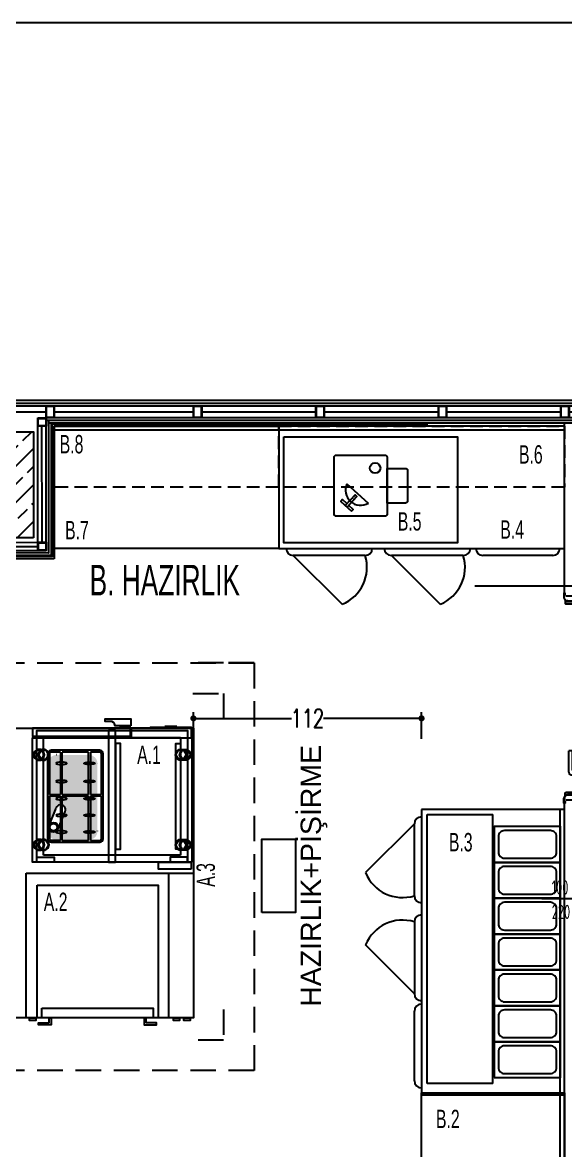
# Model space of a CAD drawing. Header units: centimetres. Extents: x 2289 to 5458, y 2057 to 4688.
# Drawn here: x 3109 to 3375, y 4135 to 4688 of the extents above; entities that cross this region are included whole.
import ezdxf
from ezdxf.enums import TextEntityAlignment as Align
from ezdxf.lldxf.tags import DXFTag

# ---------------------------------------------------------------- set-up
doc = ezdxf.new("R2010")
doc.units = ezdxf.units.CM
doc.header["$LTSCALE"] = 50
doc.set_wipeout_variables(frame=1)
for name, pattern in [('ACAD_ISO03W100', [30, 12, -18]), ('ACAD_ISO07W100', [3, 0, -3]), ('HIDDEN', [0.375, 0.25, -0.125])]:
    doc.linetypes.add(name, pattern=pattern)
for name, color, linetype in [('_AVM PARTNERS RENKLENDIRME', 7, 'Continuous'), ('APO_2D', 254, 'Continuous'), ('APO_3D_C10', 10, 'Continuous'), ('APO_3D_C253', 253, 'Continuous'), ('BA_gor3', 163, 'Continuous'), ('BA_gor4', 165, 'Continuous'), ('BA_mat-ahsap', 30, 'Continuous'), ('BA_mat-alcipan-fx', 45, 'Continuous'), ('BA_mat-alcipan-wr', 91, 'Continuous'), ('BA_mat-izolasyon', 8, 'Continuous'), ('BA_mat-profil', 122, 'Continuous'), ('BA_mat-seramik', 41, 'Continuous'), ('BA_mat_metal', 122, 'Continuous'), ('BA_sembol_no-kapi', 12, 'Continuous'), ('BA_str-betonarme', 6, 'Continuous'), ('BA_str-betonarme-tarama', 223, 'Continuous'), ('BA_tarama-ince', 252, 'Continuous'), ('BA_text_material_superpose', 12, 'Continuous'), ('MDPL-MAHAL NO', 5, 'Continuous')]:
    doc.layers.add(name, color=color, linetype=linetype)
doc.layers.add('BA_kilavuz', color=230, linetype='Continuous', plot=False)
doc.layers.add('GRC-Ekipman', color=4, linetype='Continuous', lineweight=25)
doc.layers.add('TES_ELK', color=230, linetype='Continuous', lineweight=25)
doc.styles.add('dim', font='simplex.shx', dxfattribs={"width": 0.7})
doc.styles.add('Tago_mahal', font='ARIALN.TTF')
doc.styles.add('text1', font='arial.ttf')
doc.styles.add('text2', font='arial.ttf', dxfattribs={"width": 0.8})
doc.styles.add('text3', font='geniso.shx', dxfattribs={"width": 0.7})
doc.linetypes.add('BATTING', pattern='A,0.00254,-2.54,[134,ltypeshp.shx,S=2.54,R=0,X=-2.54,Y=0],-5.08,[134,ltypeshp.shx,S=2.54,R=180,X=2.54,Y=0],-2.54', length=10.16254)
tags = doc.linetypes.add('HIDDENX2', pattern=[19.05, 12.7, -6.35]).pattern_tags.tags
tags[6:7] = [DXFTag(74, 4), DXFTag(75, 0), DXFTag(340, '0'), DXFTag(46, 1.0), DXFTag(50, 0.0), DXFTag(44, 0.0), DXFTag(45, 0.0)]
tags[4:5] = [DXFTag(74, 4), DXFTag(75, 0), DXFTag(340, '0'), DXFTag(46, 1.0), DXFTag(50, 0.0), DXFTag(44, 0.0), DXFTag(45, 0.0)]
doc.dimstyles.new('1_50', dxfattribs={"dimtxt": 9, "dimasz": 3, "dimexe": 3, "dimexo": 0, "dimgap": 1, "dimtad": 0, "dimdec": 0, "dimzin": 11, "dimtxsty": 'dim', "dimblk": 'DOT', "dimcen": 1.5, "dimdle": 1.25, "dimclrt": 2, "dimadec": 0, "dimazin": 0, "dimtfac": 1.25, "dimtdec": 0, "dimtix": 1, "dimtofl": 0, "dimtmove": 1, "dimatfit": 3, "dimldrblk": 'DOT', "dimfxl": 10, "dimfxlon": 1, "dimtolj": 1, "dimtzin": 0, "dimarcsym": 0})
pattern_1 = [(225, (1076.5666, 399.72765), (0.6735192, -0.6735192), []), (225, (1076.1176, 399.72765), (0.6735192, -0.6735192), [])]

# ---------------------------------------------------------------- blocks, each defined once
blk = doc.blocks.new('*U167')
blk.add_wipeout([(-4, 0), (0, 0), (0, 4), (-4, 4)])
for points in [[(-4, 0), (0, 0), (0, 4), (-4, 4)], [(-3.8, 0.2), (-0.2, 0.2), (-0.2, 3.8), (-3.8, 3.8)]]:
    blk.add_lwpolyline(points, close=True)
blk = doc.blocks.new('*U56')
blk.add_wipeout([(-4, 0), (0, 0), (0, 6), (-4, 6)])
for points in [[(-4, 0), (0, 0), (0, 6), (-4, 6)], [(-3.8, 0.2), (-0.2, 0.2), (-0.2, 5.8), (-3.8, 5.8)]]:
    blk.add_lwpolyline(points, close=True)
blk = doc.blocks.new('kapı kolu 2')
at = {"layer": 'BA_gor4'}
for p, q in [((-5342.68, 2737.16), (-5342.68, 2740.58)), ((-5340.68, 2742.58), (-5330.57, 2742.58)), ((-5340.68, 2739.78), (-5340.68, 2737.16)), ((-5339.68, 2740.78), (-5330.57, 2740.78)), ((-5330.57, 2740.78), (-5330.57, 2742.58)), ((-5344.56, 2735.08), (-5338.8, 2735.08)), ((-5344.18, 2735.57), (-5339.18, 2735.57)), ((-5344.56, 2731.2), (-5338.8, 2731.2)), ((-5344.18, 2730.71), (-5339.18, 2730.71)), ((-5342.68, 2729.12), (-5342.68, 2725.7)), ((-5340.68, 2726.5), (-5340.68, 2729.12)), ((-5340.68, 2723.7), (-5330.57, 2723.7)), ((-5339.68, 2725.5), (-5330.57, 2725.5)), ((-5330.57, 2725.5), (-5330.57, 2723.7))]:
    blk.add_line(p, q, dxfattribs=at)
for centre, radius, start, end in [((-5340.68, 2740.58), 2, 90, 180), ((-5339.68, 2739.78), 1, 90, 180), ((-5343.73, 2734.83), 0.859, 121.2373, 163.2363), ((-5345.01, 2737.9), 2.47, 289.5708, 338.0585), ((-5343.18, 2737.16), 0.5, 338.0585, 0), ((-5340.18, 2737.16), 0.5, 180, 201.9415), ((-5338.35, 2737.9), 2.47, 201.9415, 250.4292), ((-5339.62, 2734.83), 0.859, 16.7637, 58.7627), ((-5343.73, 2731.45), 0.859, 196.7637, 238.7627), ((-5345.01, 2728.38), 2.47, 21.9415, 70.4292), ((-5343.18, 2729.12), 0.5, 0, 21.9415), ((-5340.18, 2729.12), 0.5, 158.0585, 180), ((-5338.35, 2728.38), 2.47, 109.5708, 158.0585), ((-5339.62, 2731.45), 0.859, 301.2373, 343.2363), ((-5340.68, 2725.7), 2, 180, 270), ((-5339.68, 2726.5), 1, 180, 270)]:
    blk.add_arc(centre, radius, start, end, dxfattribs=at)
blk = doc.blocks.new('K01E')
at = {"layer": 'BA_tarama-ince', "lineweight": 5}
h = blk.add_hatch(dxfattribs=at)
h.set_pattern_fill('ANSI32', color=256, scale=0.1, angle=180)
h.set_pattern_definition(pattern_1)
h.paths.add_polyline_path([(96.98, -8.18), (3.11, -8.18), (3.11, -7.37), (96.98, -7.37)])
h = blk.add_hatch(dxfattribs=at)
h.set_pattern_fill('ANSI32', color=256, scale=0.1, angle=180)
h.set_pattern_definition(pattern_1)
h.paths.add_polyline_path([(96.98, -11.25), (3.11, -11.25), (3.11, -10.44), (96.98, -10.44)])
h = blk.add_hatch(dxfattribs=at)
h.set_pattern_fill('ANSI32', color=256, scale=0.1, angle=180)
h.set_pattern_definition(pattern_1)
h.paths.add_polyline_path([(4.35, -8.18), (95.74, -8.18), (95.74, -10.44), (4.35, -10.44)])
at = {"layer": 'BA_gor4', "linetype": 'HIDDEN', "lineweight": -3, "ltscale": 5}
for p, q in [((-2.17, -83.89), (-3.97, -83.89)), ((-3.97, -94), (-3.97, -83.89)), ((-2.17, -93), (-2.17, -83.89)), ((13.67, -83.89), (15.47, -83.89)), ((13.67, -93), (13.67, -83.89)), ((15.47, -94), (15.47, -83.89)), ((-1.17, -94), (1.66, -94)), ((3.25, -97.5), (3.25, -92.5)), ((8.25, -97.5), (8.25, -92.5)), ((12.67, -94), (9.84, -94)), ((1.66, -96), (-1.97, -96)), ((9.84, -96), (13.47, -96))]:
    blk.add_line(p, q, dxfattribs=at)
at = {"layer": 'BA_gor4', "linetype": 'HIDDEN', "lineweight": -3, "ltscale": 0.5}
blk.add_lwpolyline([(3.61, -105), (3.61, -11.75), (7.61, -11.75), (7.61, -105)], close=True, dxfattribs=at)
blk.add_arc((3.46, -11.93), 93.16, 272.5585, 359.9596, dxfattribs=at)
at = {"layer": 'BA_gor4', "linetype": 'HIDDEN', "lineweight": -3, "ltscale": 5}
for centre, radius, start, end in [((-1.97, -94), 2, 180, 270), ((-1.17, -93), 1, 180, 270), ((1.66, -93.5), 0.5, 270, 291.9415), ((0.92, -91.67), 2.47, 291.9415, 340.4292), ((3.98, -92.94), 0.859, 113.8844, 148.7627), ((7.52, -92.94), 0.859, 31.2373, 68.1307), ((10.58, -91.67), 2.47, 199.5708, 248.0585), ((9.84, -93.5), 0.5, 248.0585, 270), ((12.67, -93), 1, 270, 0), ((13.47, -94), 2, 270, 0), ((1.66, -96.5), 0.5, 68.0585, 90), ((0.92, -98.33), 2.47, 19.5708, 68.0585), ((3.98, -97.06), 0.859, 211.2373, 246.1156), ((7.52, -97.06), 0.859, 291.8693, 328.7627), ((10.58, -98.33), 2.47, 111.9415, 160.4292), ((9.84, -96.5), 0.5, 90, 111.9415)]:
    blk.add_arc(centre, radius, start, end, dxfattribs=at)
at = {"layer": 'BA_kilavuz'}
for p, q in [((0, -11), (0, 1.5)), ((100, -11), (100, 1.5))]:
    blk.add_line(p, q, dxfattribs=at)
at = {"layer": 'BA_mat-ahsap'}
for points in [[(96.98, -8.18), (3.11, -8.18), (3.11, -7.37), (96.98, -7.37)], [(96.98, -11.25), (3.11, -11.25), (3.11, -10.44), (96.98, -10.44)], [(4.35, -8.18), (95.74, -8.18), (95.74, -10.44), (4.35, -10.44)]]:
    blk.add_lwpolyline(points, close=True, dxfattribs=at)
at = {"layer": 'BA_mat_metal'}
blk.add_line((2.61, -11.41), (2.61, -7.59), dxfattribs=at)
for points in [[(-1.24, 2.4), (-1.24, 2.33), (-1.36, 2.33), (-1.36, 2.22), (-1.24, 2.22), (-1.24, 2.12), (-1.33, 2.12), (-1.33, 2), (-1.24, 2), (-1.24, 1.9), (-1.44, 1.9, -0.414214), (-1.54, 2), (-1.54, 2.27, -0.408621), (-1.24, 2.56), (0.22, 2.56, -0.162883), (1.79, 2.06, 0.158682), (2.26, 1.91), (3.31, 1.91, -0.414214), (3.81, 1.41), (3.81, -5.6), (3.57, -5.6), (3.57, -5.5), (3.65, -5.5), (3.65, -4.98), (2.49, -4.98), (2.49, -5.5), (2.57, -5.5), (2.57, -5.6), (2.44, -5.6), (2.33, -5.44), (2.33, -3.33), (2.45, -3.33), (2.45, 0.65), (2.33, 0.65), (2.33, 1.75), (2.26, 1.75, -0.158163), (1.69, 1.93, 0.162883), (0.22, 2.4), (-0.72, 2.4), (-0.72, 2, -0.414214), (-0.82, 1.9), (-0.94, 1.9), (-0.94, 2), (-0.85, 2), (-0.85, 2.12), (-0.94, 2.12), (-0.94, 2.22), (-0.82, 2.22), (-0.82, 2.33), (-0.94, 2.33), (-0.94, 2.4)], [(2.47, -4.84), (2.47, -3.47), (2.59, -3.47), (2.59, 0.79), (2.47, 0.79), (2.47, 1.75), (3.31, 1.75, -0.303444), (3.62, 1.54), (3.62, 1.54), (3.65, 1.44), (3.65, 1.44), (3.65, -4.11), (3.65, -4.11), (3.65, -4.21), (3.65, -4.21), (3.65, -4.84)], [(101.24, 2.4), (101.24, 2.33), (101.36, 2.33), (101.36, 2.22), (101.24, 2.22), (101.24, 2.12), (101.33, 2.12), (101.33, 2), (101.24, 2), (101.24, 1.9), (101.44, 1.9, 0.414214), (101.54, 2), (101.54, 2.26, 0.408621), (101.24, 2.56), (99.78, 2.56, 0.162883), (98.21, 2.06, -0.158682), (97.74, 1.91), (96.69, 1.91, 0.414214), (96.19, 1.41), (96.19, -5.6), (96.43, -5.6), (96.43, -5.5), (96.35, -5.5), (96.35, -4.98), (97.5, -4.98), (97.5, -5.5), (97.42, -5.5), (97.42, -5.6), (97.56, -5.6), (97.66, -5.44), (97.66, -3.33), (97.55, -3.33), (97.55, 0.65), (97.66, 0.65), (97.66, 1.75), (97.74, 1.75, 0.158163), (98.31, 1.93, -0.162883), (99.78, 2.4), (100.72, 2.4), (100.72, 2, 0.414214), (100.82, 1.9), (100.94, 1.9), (100.94, 2), (100.85, 2), (100.85, 2.12), (100.94, 2.12), (100.94, 2.22), (100.82, 2.22), (100.82, 2.33), (100.94, 2.33), (100.94, 2.4)], [(97.52, -4.84), (97.52, -3.47), (97.41, -3.47), (97.41, 0.79), (97.52, 0.79), (97.52, 1.75), (96.69, 1.75, 0.303444), (96.38, 1.54), (96.38, 1.54), (96.35, 1.44), (96.35, 1.44), (96.35, -4.11), (96.35, -4.11), (96.35, -4.21), (96.35, -4.21), (96.35, -4.84)], [(3.82, -2.59), (3.83, -2.59, -0.366421), (3.99, -2.72), (4.7, -6.69, -0.463677), (4.6, -6.81), (4.41, -6.81, -0.414214), (4.38, -6.78), (4.38, -6.71), (4.47, -6.71), (4.47, -6.59), (4.38, -6.59), (4.38, -6.49), (4.5, -6.49), (4.5, -6.38), (3.96, -6.38), (3.96, -6.49), (4.08, -6.49), (4.08, -6.59), (3.99, -6.59), (3.99, -6.71), (4.08, -6.71), (4.08, -6.78, -0.414214), (4.06, -6.81), (2.81, -6.81, 0.414214), (2.41, -7.21), (2.41, -11.26, -0.414214), (2.26, -11.41), (1.58, -11.41, 0.423621), (1.43, -11.56, -0.414214), (0.93, -12.06), (-1.2, -12.06, -0.414214), (-1.5, -11.76), (-1.5, -11.5, -0.414089), (-1.4, -11.4), (-1.2, -11.4), (-1.2, -11.5), (-1.29, -11.5), (-1.29, -11.62), (-1.2, -11.62), (-1.2, -11.72), (-1.32, -11.72), (-1.32, -11.83), (-1.2, -11.83), (-1.2, -11.88), (-0.9, -11.88), (-0.9, -11.83), (-0.78, -11.83), (-0.78, -11.72), (-0.9, -11.72), (-0.9, -11.62), (-0.81, -11.62), (-0.81, -11.5), (-0.9, -11.5), (-0.9, -11.4), (-0.78, -11.4, -0.414214), (-0.68, -11.5), (-0.68, -11.88), (0.93, -11.88, 0.414214), (1.27, -11.54), (1.27, -11.41), (1.1, -11.41, -0.414214), (1, -11.31), (1, -11.1), (1.02, -11.08), (1, -11.06), (1, -10.52), (1.02, -10.5), (1, -10.48), (1, -9.94), (1.02, -9.92), (1, -9.9), (1, -9.14), (1.02, -9.12), (1, -9.1), (1, -8.34), (1.02, -8.32), (1, -8.3), (1, -7.54), (1.02, -7.52), (1, -7.5), (1, -6.74), (1.02, -6.72), (1, -6.7), (1, -5.88), (1.02, -5.86), (1, -5.84), (1, -5.01), (1.02, -4.99), (1, -4.97), (1, -4.81, -0.414214), (1.1, -4.71), (2.16, -4.71), (2.16, -2.78), (2.2, -2.78), (2.32, -2.96), (2.32, -6.61), (3.8, -6.61), (3.8, -6.32, -0.414214), (3.9, -6.22), (4.45, -6.22), (3.81, -2.6, -0.463677)], [(96.18, -2.59), (96.17, -2.59, 0.366421), (96.01, -2.72), (95.3, -6.69, 0.463677), (95.4, -6.81), (95.59, -6.81, 0.414214), (95.62, -6.78), (95.62, -6.71), (95.53, -6.71), (95.53, -6.59), (95.62, -6.59), (95.62, -6.49), (95.5, -6.49), (95.5, -6.38), (96.04, -6.38), (96.04, -6.49), (95.92, -6.49), (95.92, -6.59), (96.01, -6.59), (96.01, -6.71), (95.92, -6.71), (95.92, -6.78, 0.414214), (95.94, -6.81), (97.18, -6.81, -0.414214), (97.58, -7.21), (97.58, -11.26, 0.414214), (97.73, -11.41), (98.41, -11.41, -0.423621), (98.57, -11.56, 0.414214), (99.07, -12.06), (101.2, -12.06, 0.414214), (101.5, -11.76), (101.5, -11.5, 0.414089), (101.4, -11.4), (101.2, -11.4), (101.2, -11.5), (101.29, -11.5), (101.29, -11.62), (101.2, -11.62), (101.2, -11.72), (101.32, -11.72), (101.32, -11.83), (101.2, -11.83), (101.2, -11.88), (100.9, -11.88), (100.9, -11.83), (100.78, -11.83), (100.78, -11.72), (100.9, -11.72), (100.9, -11.62), (100.81, -11.62), (100.81, -11.5), (100.9, -11.5), (100.9, -11.4), (100.78, -11.4, 0.414214), (100.68, -11.5), (100.68, -11.88), (99.07, -11.88, -0.414214), (98.73, -11.54), (98.73, -11.41), (98.9, -11.41, 0.414214), (99, -11.31), (99, -11.1), (98.98, -11.08), (99, -11.06), (99, -10.52), (98.98, -10.5), (99, -10.48), (99, -9.94), (98.98, -9.92), (99, -9.9), (99, -9.14), (98.98, -9.12), (99, -9.1), (99, -8.34), (98.98, -8.32), (99, -8.3), (99, -7.54), (98.98, -7.52), (99, -7.5), (99, -6.74), (98.98, -6.72), (99, -6.7), (99, -5.88), (98.98, -5.86), (99, -5.84), (99, -5.01), (98.98, -4.99), (99, -4.97), (99, -4.81, 0.414214), (98.9, -4.71), (97.83, -4.71), (97.83, -2.78), (97.79, -2.78), (97.67, -2.96), (97.67, -6.61), (96.2, -6.61), (96.2, -6.32, 0.414214), (96.1, -6.22), (95.55, -6.22), (96.19, -2.6, 0.463677)], [(2.81, -7.59), (2.41, -7.59), (2.41, -11.41), (2.12, -11.41), (2.12, -11.91, 1), (3.12, -11.91), (3.12, -11.41), (2.81, -11.41)]]:
    blk.add_lwpolyline(points, format="xyb", close=True, dxfattribs=at)
for points in [[(1.16, -6.85), (2.16, -6.85), (2.16, -4.87), (1.16, -4.87)], [(98.84, -6.85), (97.83, -6.85), (97.83, -4.87), (98.84, -4.87)], [(1.15, -11.21), (2.21, -11.21), (2.21, -7.01), (1.15, -7.01)], [(98.84, -11.21), (97.78, -11.21), (97.78, -7.01), (98.84, -7.01)]]:
    blk.add_lwpolyline(points, close=True, dxfattribs=at)
for points in [[(4.35, -10.4), (4.35, -8.22), (4.21, -8.18), (3.11, -8.18), (3.11, -7.37), (3.71, -7.37, 0.414214), (3.55, -7.21), (3.01, -7.21, 0.471242), (2.91, -7.31), (2.91, -11.31, 0.471242), (3.01, -11.41), (3.55, -11.41, 0.414214), (3.71, -11.25), (3.11, -11.25), (3.11, -10.44), (4.21, -10.44), (4.35, -10.4)], [(95.74, -10.4), (95.74, -8.22), (95.88, -8.18), (96.98, -8.18), (96.98, -7.37), (96.38, -7.37, -0.414214), (96.54, -7.21), (97.08, -7.21, -0.414214), (97.18, -7.31), (97.18, -11.31, -0.414214), (97.08, -11.41), (96.54, -11.41, -0.414214), (96.38, -11.25), (96.98, -11.25), (96.98, -10.44), (95.88, -10.44), (95.74, -10.4)]]:
    blk.add_lwpolyline(points, format="xyb", dxfattribs=at)
for points in [[(4.21, -10.3), (4.21, -9.78), (4.19, -9.78), (4.19, -8.83), (4.21, -8.83), (4.21, -8.32), (3.11, -8.32), (3.11, -10.3), (4.21, -10.3)], [(95.88, -10.3), (95.88, -9.78), (95.9, -9.78), (95.9, -8.83), (95.88, -8.83), (95.88, -8.32), (96.98, -8.32), (96.98, -10.3), (95.88, -10.3)]]:
    blk.add_lwpolyline(points, dxfattribs=at)
blk.add_circle((2.61, -11.91), 0.5, dxfattribs=at)
at = {"layer": 'BA_gor4', "linetype": 'HIDDEN', "lineweight": -3, "ltscale": 0.5, "rotation": 180}
blk.add_blockref('kapı kolu 2', (-5254.69, 2723.83), dxfattribs=at)
blk = doc.blocks.new('kap-penno_02')
blk.add_line((0, 0), (-55, 0))
blk.add_lwpolyline([(0, 0), (25, 25), (50, 0), (25, -25)], close=True)
at = {"color": 7, "style": 'text3', "width": 0.7}
for tag, p in [('100', (-50, 0)), ('220', (-50, -24))]:
    blk.add_attdef(tag, text='', height=14, dxfattribs=at).set_placement(p, align=Align.BOTTOM_LEFT)
blk.add_attdef('K00', text='', height=14, dxfattribs=at).set_placement((25, 0), align=Align.MIDDLE_CENTER)
blk = doc.blocks.new('56YUHDRR')
at = {"layer": 'BA_str-betonarme-tarama'}
h = blk.add_hatch(dxfattribs=at)
h.set_pattern_fill('ANSI33', color=256, scale=2, style=0)
h.paths.add_polyline_path([(3114.57, 4435.73), (3064.07, 4435.73), (3064.07, 4487.73), (3114.57, 4487.73)])
at = {"layer": 'BA_str-betonarme'}
blk.add_lwpolyline([(3114.57, 4435.73), (3064.07, 4435.73), (3064.07, 4487.73), (3114.57, 4487.73)], close=True, dxfattribs=at)
blk = doc.blocks.new('A$C389A5BB7')
at = {"color": 251, "linetype": 'Continuous'}
for p, q in [((49.56, 73.5), (73.47, 97.41)), ((132.84, 73.5), (108.94, 97.41)), ((6.82, 73.5), (40.98, 73.5)), ((84.77, 73.5), (49.56, 73.5)), ((97.63, 73.5), (132.84, 73.5))]:
    blk.add_line(p, q, dxfattribs=at)
at = {"color": 4, "linetype": 'Continuous'}
for p, q in [((0, 70), (0, 0)), ((140, 70), (0, 70)), ((140, 0), (140, 70)), ((0, 2), (140, 2)), ((0, 0), (140, 0))]:
    blk.add_line(p, q, dxfattribs=at)
at = {"color": 251}
for p, q in [((5.55, 35.13), (5.55, 67.31)), ((5.55, 67.31), (137.46, 67.31)), ((137.46, 67.31), (137.46, 35.13)), ((5.55, 35.13), (137.46, 35.13))]:
    blk.add_line(p, q, dxfattribs=at)
at = {"color": 253}
for points in [[(8.39, 34.35), (8.39, 1.85), (25.99, 1.85), (25.99, 34.35)], [(25.99, 34.35), (25.99, 1.85), (43.59, 1.85), (43.59, 34.35)], [(43.59, 34.35), (43.59, 1.85), (61.19, 1.85), (61.19, 34.35)], [(61.19, 34.35), (61.19, 1.85), (78.79, 1.85), (78.79, 34.35)], [(78.79, 34.35), (78.79, 1.85), (96.39, 1.85), (96.39, 34.35)], [(96.39, 34.35), (96.39, 1.85), (113.99, 1.85), (113.99, 34.35)], [(113.99, 34.35), (113.99, 1.85), (131.59, 1.85), (131.59, 34.35)]]:
    blk.add_lwpolyline(points, close=True, dxfattribs=at)
for points in [[(10.39, 29.35), (10.39, 6.85, 0.414214), (13.39, 3.85), (20.99, 3.85, 0.414214), (23.99, 6.85), (23.99, 29.35, 0.414214), (20.99, 32.35), (13.39, 32.35, 0.414214)], [(27.99, 29.35), (27.99, 6.85, 0.414214), (30.99, 3.85), (38.59, 3.85, 0.414214), (41.59, 6.85), (41.59, 29.35, 0.414214), (38.59, 32.35), (30.99, 32.35, 0.414214)], [(45.59, 29.35), (45.59, 6.85, 0.414214), (48.59, 3.85), (56.19, 3.85, 0.414214), (59.19, 6.85), (59.19, 29.35, 0.414214), (56.19, 32.35), (48.59, 32.35, 0.414214)], [(63.19, 29.35), (63.19, 6.85, 0.414214), (66.19, 3.85), (73.79, 3.85, 0.414214), (76.79, 6.85), (76.79, 29.35, 0.414214), (73.79, 32.35), (66.19, 32.35, 0.414214)], [(80.79, 29.35), (80.79, 6.85, 0.414214), (83.79, 3.85), (91.39, 3.85, 0.414214), (94.39, 6.85), (94.39, 29.35, 0.414214), (91.39, 32.35), (83.79, 32.35, 0.414214)], [(98.39, 29.35), (98.39, 6.85, 0.414214), (101.39, 3.85), (108.99, 3.85, 0.414214), (111.99, 6.85), (111.99, 29.35, 0.414214), (108.99, 32.35), (101.39, 32.35, 0.414214)], [(115.99, 29.35), (115.99, 6.85, 0.414214), (118.99, 3.85), (126.59, 3.85, 0.414214), (129.59, 6.85), (129.59, 29.35, 0.414214), (126.59, 32.35), (118.99, 32.35, 0.414214)]]:
    blk.add_lwpolyline(points, format="xyb", close=True, dxfattribs=at)
at = {"color": 251, "linetype": 'Continuous'}
for centre, radius, start, end in [((66.14, 79.32), 19.52, 342.6572, 67.965), ((116.26, 79.32), 19.52, 112.035, 197.3428), ((6.82, 70), 3.5, 90, 180), ((40.98, 70), 3.5, 0, 90), ((49.56, 70), 3.5, 90, 180), ((84.77, 70), 3.5, 0, 90), ((97.63, 70), 3.5, 90, 180), ((132.84, 70), 3.5, 0, 90)]:
    blk.add_arc(centre, radius, start, end, dxfattribs=at)
blk = doc.blocks.new('RobotCoupe.CL50')
for points in [[(12, -30), (-12, -30, -0.414214), (-13, -29), (-13, -1, -0.414214), (-12, 0), (12, 0, -0.414214), (13, -1), (13, -29, -0.414214)], [(13, -6.49), (22, -6.49, -0.414214), (23, -7.49), (23, -22.51, -0.414214), (22, -23.51), (13, -23.51)]]:
    blk.add_lwpolyline(points, format="xyb", close=True)
at = {"color": 147}
for points in [[(-6.69, -14.03), (3.74, -23.62)], [(-6.74, -23.81), (-8.94, -21.81), (-9.78, -22.74), (-4.45, -27.58)], [(-4.45, -27.58), (-3.62, -26.65), (-5.81, -24.66)]]:
    blk.add_lwpolyline(points, dxfattribs=at)
blk.add_lwpolyline([(-7.58, -24.74), (-6.65, -25.58), (-1.81, -20.25), (-2.74, -19.42)], close=True, dxfattribs=at)
at = {"color": 147, "const_width": 0.385}
blk.add_lwpolyline([(-3.78, -21.09, 1), (-2.64, -20.9, 1)], format="xyb", close=True, dxfattribs=at)
at = {"color": 147}
blk.add_circle((7.11, -6.38), 2.56, dxfattribs=at)
blk.add_arc((-0.01, -17.22), 7.4, 154.4713, 300.9529, dxfattribs=at)
blk = doc.blocks.new('FRENOX CGN2 60')
at = {"linetype": 'Continuous'}
for p, q in [((0, -10), (0, -70)), ((140, -10), (0, -10)), ((140, -70), (140, -10)), ((140, -12), (0, -12)), ((0, -70), (140, -70))]:
    blk.add_line(p, q, dxfattribs=at)
at = {"color": 251, "linetype": 'Continuous'}
for p, q in [((42.37, -73.5), (7.16, -73.5)), ((7.16, -73.5), (31.06, -97.41)), ((90.44, -73.5), (55.23, -73.5)), ((55.23, -73.5), (79.14, -97.41)), ((134.25, -73.5), (100.09, -73.5))]:
    blk.add_line(p, q, dxfattribs=at)
at = {"color": 251}
blk.add_lwpolyline([(2.54, -15.31), (87.54, -15.31), (87.54, -67.31), (2.54, -67.31), (2.54, -15.31)], dxfattribs=at)
at = {"color": 251, "linetype": 'Continuous'}
for centre, radius, start, end in [((7.16, -70), 3.5, 180, 270), ((42.37, -70), 3.5, 270, 0), ((55.23, -70), 3.5, 180, 270), ((90.44, -70), 3.5, 270, 0), ((100.09, -70), 3.5, 180, 270), ((134.25, -70), 3.5, 270, 0), ((23.74, -79.32), 19.52, 292.035, 17.3428), ((71.81, -79.32), 19.52, 292.035, 17.3428)]:
    blk.add_arc(centre, radius, start, end, dxfattribs=at)
blk = doc.blocks.new('CTezg.110-60')
for p, q in [((-110, 0), (0, 0)), ((-110, -60), (-110, 0)), ((0, 0), (0, -60)), ((0, -2), (-110, -2)), ((0, -60), (-110, -60))]:
    blk.add_line(p, q)
blk = doc.blocks.new('CTezg.140-70')
for p, q in [((-140, 0), (0, 0)), ((-140, -70), (-140, 0)), ((0, 0), (0, -70)), ((0, -2), (-140, -2)), ((0, -70), (-140, -70))]:
    blk.add_line(p, q)
blk = doc.blocks.new('PİZZA FIRINI 82-71')
at = {"linetype": 'HIDDENX2', "ltscale": 10}
blk.add_line((69.85, 0), (69.85, -71), dxfattribs=at)
blk.add_lwpolyline([(0, 0), (82, 0), (82, -71), (0, -71)], close=True)
at = {"color": 251, "linetype": 'HIDDENX2', "ltscale": 10}
for points in [[(5.44, -5.94), (64.67, -5.94), (64.67, -71), (5.44, -71)], [(7.79, -66.29), (62.31, -66.29), (62.31, -71), (7.79, -71)]]:
    blk.add_lwpolyline(points, close=True, dxfattribs=at)
at = {"color": 251}
for points in [[(1.67, -71), (4.73, -71), (4.73, -72.42), (1.67, -72.42)], [(72.21, -71), (75.28, -71), (75.28, -72.42), (72.21, -72.42)], [(77.4, -71), (80.46, -71), (80.46, -72.42), (77.4, -72.42)]]:
    blk.add_lwpolyline(points, close=True, dxfattribs=at)
for points in [[(11.27, -73.54), (11.27, -71), (12.27, -71), (12.27, -74.54), (11.27, -74.54)], [(58.83, -73.54), (58.83, -71), (57.83, -71), (57.83, -74.54), (58.83, -74.54)], [(11.27, -74.54), (6.14, -74.54), (6.15, -73.54), (11.27, -73.54)], [(58.83, -74.54), (63.96, -74.54), (63.95, -73.54), (58.83, -73.54)]]:
    blk.add_lwpolyline(points, dxfattribs=at)
blk = doc.blocks.new('350')
at = {"layer": 'GRC-Ekipman', "linetype": 'HIDDEN'}
for p, q in [((9645.36, 4757.18), (9675.36, 4757.18)), ((9645.36, 4757.18), (9645.36, 4727.18)), ((9980.36, 4757.18), (9965.36, 4757.18)), ((9995.36, 4757.18), (9980.36, 4757.18)), ((9645.36, 4557.18), (9645.36, 4587.18))]:
    blk.add_line(p, q, dxfattribs=at)
blk.add_lwpolyline([(9645.36, 4757.18), (9995.36, 4757.18), (9995.36, 4557.18), (9645.36, 4557.18)], close=True, dxfattribs=at)
for points in [[(9660.36, 4727.18), (9660.36, 4742.18), (9675.36, 4742.18)], [(9965.36, 4742.18), (9980.36, 4742.18), (9980.36, 4727.18)], [(9675.36, 4572.18), (9660.36, 4572.18), (9660.36, 4587.18)], [(9980.36, 4587.18), (9980.36, 4572.18), (9965.36, 4572.18)]]:
    blk.add_lwpolyline(points, dxfattribs=at)
blk = doc.blocks.new('P16XFGBT')
h = blk.add_hatch(color=50)
h.dxf.hatch_style = 1
h.paths.add_polyline_path([(610141, 149880.62, 0.414214), (610136, 149875.62), (610136, 149836.62, 0.414214), (610141, 149831.62), (610159.5, 149831.62, 0.414214), (610164.5, 149836.62), (610164.5, 149875.62, 0.414214), (610159.5, 149880.62)])
h.paths.add_polyline_path([(610158.68, 149874.24, -0.848785), (610164.15, 149873.34, -0.096716), (610163.95, 149872.28), (610159.91, 149862.33, -1.029643), (610154.64, 149864.29)], flags=16)
h.paths.add_polyline_path([(610163.43, 149873.34, -1), (610159.26, 149873.34, -1)], flags=0)
at = {"color": 7}
for points in [[(610084.04, 149893.55), (610171.04, 149893.55), (610171.04, 149817.55), (610084.04, 149817.55), (610084.04, 149893.55)], [(610084.04, 149893.55), (610084.04, 149890.55), (610094.04, 149890.55), (610094.04, 149893.55)], [(610171.04, 149893.55), (610171.04, 149890.55), (610161.04, 149890.55), (610161.04, 149893.55)], [(610158.68, 149874.24), (610154.64, 149864.29)], [(610159.91, 149862.33), (610163.95, 149872.28)]]:
    blk.add_lwpolyline(points, dxfattribs=at)
for points in [[(610125.54, 149817.55), (610129.54, 149817.55), (610129.54, 149893.55), (610125.54, 149893.55)], [(610088.04, 149886.01), (610090.83, 149886.01), (610090.83, 149825.08), (610088.04, 149825.08)], [(610125.54, 149886.01), (610122.76, 149886.01), (610122.76, 149825.08), (610125.54, 149825.08)]]:
    blk.add_lwpolyline(points, close=True, dxfattribs=at)
at = {"color": 7, "linetype": 'ACAD_ISO03W100', "ltscale": 0.5}
blk.add_lwpolyline([(610088.04, 149889.55), (610167.04, 149889.55), (610167.04, 149821.55), (610088.04, 149821.55)], close=True, dxfattribs=at)
at = {"color": 7, "linetype": 'ACAD_ISO07W100', "ltscale": 0.4}
blk.add_lwpolyline([(610166.5, 149882.62), (610134, 149882.62), (610134, 149829.62), (610166.5, 149829.62)], close=True, dxfattribs=at)
blk.add_lwpolyline([(610159.5, 149880.62), (610141, 149880.62, 0.414214), (610136, 149875.62), (610136, 149836.62, 0.414214), (610141, 149831.62), (610159.5, 149831.62, 0.414214), (610164.5, 149836.62), (610164.5, 149875.62, 0.414214)], format="xyb", close=True, dxfattribs=at)
at = {"color": 7}
for radius in [2.81, 2.08]:
    blk.add_circle((610161.34, 149873.34), radius, dxfattribs=at)
blk.add_arc((610157.24, 149863.24), 2.81, 157.90226, 341.2492, dxfattribs=at)
at = {"layer": 'APO_2D', "color": 7, "linetype": 'Continuous'}
for points, elevation in [([(610088.84, 149834.59), (610090.44, 149833.43), (610091.05, 149831.55), (610090.44, 149829.67), (610088.84, 149828.51), (610086.86, 149828.51), (610085.26, 149829.67), (610084.65, 149831.55), (610085.26, 149833.43), (610086.86, 149834.59)], 67), ([(610089.35, 149834.15), (610090.85, 149831.55), (610089.35, 149828.95), (610086.35, 149828.95), (610084.85, 149831.55), (610086.35, 149834.15)], 61), ([(610166.06, 149834.59), (610164.46, 149833.43), (610163.85, 149831.55), (610164.46, 149829.67), (610166.06, 149828.51), (610168.04, 149828.51), (610169.64, 149829.67), (610170.25, 149831.55), (610169.64, 149833.43), (610168.04, 149834.59)], 67), ([(610165.55, 149834.15), (610164.05, 149831.55), (610165.55, 149828.95), (610168.55, 149828.95), (610170.05, 149831.55), (610168.55, 149834.15)], 61)]:
    blk.add_lwpolyline(points, close=True, dxfattribs=dict(at, elevation=elevation))
at = {"layer": 'APO_3D_C253', "color": 7}
for points, elevation in [([(610088.84, 149886.59), (610090.44, 149885.43), (610091.05, 149883.55), (610090.44, 149881.67), (610088.84, 149880.51), (610086.86, 149880.51), (610085.26, 149881.67), (610084.65, 149883.55), (610085.26, 149885.43), (610086.86, 149886.59)], 67), ([(610089.35, 149886.15), (610090.85, 149883.55), (610089.35, 149880.95), (610086.35, 149880.95), (610084.85, 149883.55), (610086.35, 149886.15)], 61), ([(610166.06, 149886.59), (610164.46, 149885.43), (610163.85, 149883.55), (610164.46, 149881.67), (610166.06, 149880.51), (610168.04, 149880.51), (610169.64, 149881.67), (610170.25, 149883.55), (610169.64, 149885.43), (610168.04, 149886.59)], 67), ([(610165.55, 149886.15), (610164.05, 149883.55), (610165.55, 149880.95), (610168.55, 149880.95), (610170.05, 149883.55), (610168.55, 149886.15)], 61)]:
    blk.add_lwpolyline(points, close=True, dxfattribs=dict(at, elevation=elevation))
blk = doc.blocks.new('C3GC101XF')
at = {"color": 7, "linetype": 'ACAD_ISO07W100', "elevation": 85.74}
blk.add_lwpolyline([(610363.46, 149816.25), (610363.46, 149770.25)], dxfattribs=at)
at = {"color": 7, "linetype": 'ACAD_ISO07W100'}
blk.add_arc((610370.62, 149824.01, 171.48), 54.24, 188.22905, 262.40787, dxfattribs=at)
at = {"layer": 'APO_2D', "color": 7, "linetype": 'Continuous'}
for points in [[(610282.04, 149897.55), (610300.84, 149897.55), (610300.84, 149893.55), (610282.04, 149893.55), (610282.04, 149897.55)], [(610281.54, 149893.55), (610373.54, 149893.55), (610373.54, 149821.75), (610281.54, 149821.75), (610281.54, 149893.55)], [(610281.69, 149821.75), (610281.69, 149815.85), (610305.69, 149815.85), (610305.69, 149816.25), (610316.49, 149816.25), (610316.49, 149821.75), (610281.69, 149821.75)], [(610316.94, 149820.85), (610316.94, 149816.25), (610373.54, 149816.25), (610373.54, 149820.85), (610316.94, 149820.85)]]:
    blk.add_lwpolyline(points, dxfattribs=at)
for points, elevation in [([(610286.43, 149834.59), (610288.03, 149833.43), (610288.64, 149831.55), (610288.03, 149829.67), (610286.43, 149828.51), (610284.45, 149828.51), (610282.85, 149829.67), (610282.24, 149831.55), (610282.85, 149833.43), (610284.45, 149834.59)], 67), ([(610286.94, 149834.15), (610288.44, 149831.55), (610286.94, 149828.95), (610283.94, 149828.95), (610282.44, 149831.55), (610283.94, 149834.15)], 61), ([(610368.65, 149834.59), (610367.05, 149833.43), (610366.44, 149831.55), (610367.05, 149829.67), (610368.65, 149828.51), (610370.63, 149828.51), (610372.23, 149829.67), (610372.84, 149831.55), (610372.23, 149833.43), (610370.63, 149834.59)], 67), ([(610368.14, 149834.15), (610366.64, 149831.55), (610368.14, 149828.95), (610371.14, 149828.95), (610372.64, 149831.55), (610371.14, 149834.15)], 61)]:
    blk.add_lwpolyline(points, close=True, dxfattribs=dict(at, elevation=elevation))
at = {"layer": 'APO_2D', "linetype": 'Continuous'}
for points in [[(610290.29, 149815.85), (610290.29, 149815.3)], [(610290.29, 149815.3), (610297.09, 149815.3)], [(610297.09, 149815.85), (610297.09, 149815.3)], [(610317.14, 149816.25), (610317.14, 149814.75)], [(610322.74, 149816.25), (610322.74, 149814.75)]]:
    blk.add_lwpolyline(points, dxfattribs=at)
blk.add_lwpolyline([(610316.69, 149814.75), (610325.82, 149814.75, 0.404325), (610328.74, 149812.25), (610331.56, 149812.25), (610331.56, 149810.75), (610316.69, 149810.75), (610316.69, 149814.75)], format="xyb", dxfattribs=at)
at = {"layer": 'APO_3D_C10', "extrusion": (0, -1, 0)}
blk.add_circle((610319.94, 114.75, -149814.75), 2.8, dxfattribs=at)
at = {"layer": 'APO_3D_C253', "color": 7}
for points, elevation in [([(610286.43, 149886.59), (610288.03, 149885.43), (610288.64, 149883.55), (610288.03, 149881.67), (610286.43, 149880.51), (610284.45, 149880.51), (610282.85, 149881.67), (610282.24, 149883.55), (610282.85, 149885.43), (610284.45, 149886.59)], 67), ([(610286.94, 149886.15), (610288.44, 149883.55), (610286.94, 149880.95), (610283.94, 149880.95), (610282.44, 149883.55), (610283.94, 149886.15)], 61), ([(610368.65, 149886.59), (610367.05, 149885.43), (610366.44, 149883.55), (610367.05, 149881.67), (610368.65, 149880.51), (610370.63, 149880.51), (610372.23, 149881.67), (610372.84, 149883.55), (610372.23, 149885.43), (610370.63, 149886.59)], 67), ([(610368.14, 149886.15), (610366.64, 149883.55), (610368.14, 149880.95), (610371.14, 149880.95), (610372.64, 149883.55), (610371.14, 149886.15)], 61)]:
    blk.add_lwpolyline(points, close=True, dxfattribs=dict(at, elevation=elevation))
blk = doc.blocks.new('01P11G')
at = {"color": 7}
blk.add_lwpolyline([(610537.27, 149841.55), (610537.27, 149792.55, 0.414214), (610539.27, 149790.55), (610567.27, 149790.55, 0.414214), (610569.27, 149792.55), (610569.27, 149841.55, 0.414214), (610567.27, 149843.55), (610539.27, 149843.55, 0.414214)], format="xyb", close=True, dxfattribs=at)
for points in [[(610544.61, 149842.55), (610539.27, 149842.55, 0.414214), (610538.27, 149841.55), (610538.27, 149817.05)], [(610568.27, 149817.05), (610568.27, 149841.55, 0.414214), (610567.27, 149842.55)], [(610538.27, 149815.95), (610538.27, 149792.55, 0.414214), (610539.27, 149791.55), (610544.61, 149791.55)], [(610561.93, 149791.55), (610567.27, 149791.55, 0.414214), (610568.27, 149792.55), (610568.27, 149815.95)]]:
    blk.add_lwpolyline(points, format="xyb", dxfattribs=at)
for points in [[(610544.61, 149817.05), (610544.61, 149842.55)], [(610560.83, 149842.55), (610545.71, 149842.55)], [(610545.71, 149842.55), (610545.71, 149817.05)], [(610560.83, 149842.55), (610560.83, 149817.05)], [(610560.83, 149842.55), (610560.83, 149817.05)], [(610561.93, 149817.05), (610561.93, 149842.55)], [(610561.93, 149842.55), (610567.27, 149842.55)], [(610561.93, 149817.05), (610561.93, 149842.55)], [(610538.27, 149817.05), (610544.61, 149817.05)], [(610544.61, 149815.95), (610538.27, 149815.95)], [(610544.61, 149791.55), (610544.61, 149815.95)], [(610545.71, 149817.05), (610560.83, 149817.05)], [(610545.71, 149815.95), (610545.71, 149791.55)], [(610560.83, 149815.95), (610545.71, 149815.95)], [(610560.83, 149815.95), (610560.83, 149791.55)], [(610561.93, 149817.05), (610568.27, 149817.05)], [(610568.27, 149815.95), (610561.93, 149815.95)], [(610561.93, 149791.55), (610561.93, 149815.95)], [(610545.71, 149791.55), (610560.83, 149791.55)]]:
    blk.add_lwpolyline(points, dxfattribs=at)
for centre, major_axis, ratio in [((610545.16, 149837.63), (-3.2, 0), 0.217001), ((610545.16, 149837.63), (-0.711, 0), 0.363306), ((610545.16, 149827.98), (-3.2, 0), 0.217001), ((610545.16, 149827.98), (-0.711, 0), 0.363306), ((610545.16, 149818.41), (-3.2, 0), 0.217001), ((610545.16, 149818.41), (-0.711, 0), 0.363306), ((610545.16, 149808.52), (-3.2, 0), 0.217001), ((610545.16, 149808.52), (-0.711, 0), 0.363306), ((610545.16, 149798.06), (-3.2, 0), 0.217001), ((610545.16, 149798.06), (-0.711, 0), 0.363306)]:
    blk.add_ellipse(centre, major_axis=major_axis, ratio=ratio, dxfattribs=at)
at = {"color": 7, "extrusion": (0, 0, -1)}
for centre, major_axis, ratio in [((610561.38, 149837.63), (3.2, 0), 0.217001), ((610561.38, 149837.63), (0.711, 0), 0.363306), ((610561.38, 149827.98), (3.2, 0), 0.217001), ((610561.38, 149827.98), (0.711, 0), 0.363306), ((610561.38, 149818.41), (3.2, 0), 0.217001), ((610561.38, 149818.41), (0.711, 0), 0.363306), ((610561.38, 149808.52), (3.2, 0), 0.217001), ((610561.38, 149808.52), (0.711, 0), 0.363306), ((610561.38, 149798.06), (3.2, 0), 0.217001), ((610561.38, 149798.06), (0.711, 0), 0.363306)]:
    blk.add_ellipse(centre, major_axis=major_axis, ratio=ratio, dxfattribs=at)
blk = doc.blocks.new('FIRIN1')
at = {"color": 7}
for name, p in [('C3GC101XF', (0, 0)), ('P16XFGBT', (200, 0)), ('01P11G', (-204.56, 38.42))]:
    blk.add_blockref(name, p, dxfattribs=at)
blk = doc.blocks.new('mahal')
blk.add_lwpolyline([(-36, 0), (36, 0), (36, -33), (-36, -33)], close=True)
at = {"color": 7, "style": 'text2', "width": 0.8}
blk.add_attdef('10000', text='', height=20, dxfattribs=at).set_placement((0, -16.5), align=Align.MIDDLE)
at = {"color": 7, "style": 'text1'}
for tag, p in [('MAHAL', (0, -48.5)), ('M²', (0, -75.9))]:
    blk.add_attdef(tag, text='', height=20, dxfattribs=at).set_placement(p, align=Align.MIDDLE)
blk = doc.blocks.new('_Dot')
at = {"color": 0, "linetype": 'ByBlock', "lineweight": -2}
blk.add_line((-0.5, 0), (-1, 0), dxfattribs=at)
at = {"color": 0, "linetype": 'ByBlock', "const_width": 0.5}
blk.add_lwpolyline([(-0.25, 0, 1), (0.25, 0, 1)], format="xyb", close=True, dxfattribs=at)
blk = doc.blocks.new('*D249')
at = {"color": 0, "lineweight": -2, "transparency": 16777216}
for p, q in [((3192.99, 4337.11), (3192.99, 4350.11)), ((3304.81, 4337.11), (3304.81, 4350.11)), ((3195.99, 4347.11), (3241, 4347.11)), ((3301.81, 4347.11), (3256.8, 4347.11))]:
    blk.add_line(p, q, dxfattribs=at)
at = {"layer": 'Defpoints', "color": 0, "transparency": 16777216}
for p in [(3192.99, 4347.11), (3304.81, 4302.48), (3192.99, 4271.24)]:
    blk.add_point(p, dxfattribs=at)
at = {"color": 0, "lineweight": -2, "transparency": 16777216, "xscale": 3, "yscale": 3, "zscale": 3, "rotation": 180}
blk.add_blockref('_Dot', (3192.99, 4347.11), dxfattribs=at)
at = {"color": 0, "lineweight": -2, "transparency": 16777216, "xscale": 3, "yscale": 3, "zscale": 3}
blk.add_blockref('_Dot', (3304.81, 4347.11), dxfattribs=at)
at = {"color": 2, "transparency": 16777216, "insert": (3248.9, 4347.11), "char_height": 9, "attachment_point": 5, "style": 'dim'}
blk.add_mtext('\\A1;112', dxfattribs=at)

msp = doc.modelspace()

# ---------------------------------------------------------------- linework, layer by layer
msp.add_line((3562.31, 4411.98), (3330.84, 4411.98))
at = {"layer": 'BA_gor3'}
msp.add_lwpolyline([(3059.64, 4491.97), (3059.59, 4433.48), (3116.82, 4433.42), (3116.81, 4494.48)], dxfattribs=at)
at = {"layer": 'BA_mat-alcipan-fx'}
for p, q in [((2619.97, 4501.73), (3645.82, 4501.73)), ((2619.97, 4500.48), (3644.57, 4500.48))]:
    msp.add_line(p, q, dxfattribs=at)
msp.add_lwpolyline([(3647.07, 4502.98), (2619.97, 4502.98)], dxfattribs=at)
at = {"layer": 'BA_mat-alcipan-wr'}
for p, q in [((3562.87, 4494.48), (3120.81, 4494.48)), ((3561.62, 4493.23), (3120.81, 4493.23)), ((3560.31, 4491.98), (3122.06, 4491.98))]:
    msp.add_line(p, q, dxfattribs=at)
for points in [[(2670.57, 4039.23), (2670.57, 4113.23), (2670.57, 4113.23), (2670.57, 4494.48), (3055.64, 4494.48), (3055.59, 4429.48), (3120.82, 4429.42), (3120.81, 4494.48)], [(3122.06, 4493.23), (3122.07, 4428.17), (3054.34, 4428.23), (3054.39, 4493.23), (2671.82, 4493.23), (2671.82, 4114.48), (2671.82, 4114.48), (2671.82, 4039.23)], [(3123.31, 4491.98), (3123.32, 4426.92), (3053.08, 4426.98), (3053.14, 4491.98), (2673.07, 4491.98), (2673.07, 4115.73), (2673.07, 4115.73), (2673.07, 4040.48)]]:
    msp.add_lwpolyline(points, dxfattribs=at)
at = {"layer": 'BA_mat-izolasyon', "linetype": 'BATTING', "ltscale": 0.003}
msp.add_line((2619.97, 4497.48), (3641.57, 4497.48), dxfattribs=at)
msp.add_lwpolyline([(3057.64, 4491.97), (3057.59, 4431.48), (3118.82, 4431.42), (3118.81, 4494.48)], dxfattribs=at)
at = {"layer": 'BA_mat-seramik'}
for p, q in [((3123.81, 4491.48), (3123.82, 4426.42)), ((3307.81, 4491.48), (3123.81, 4491.48)), ((3124.81, 4490.48), (3124.82, 4425.42)), ((3307.81, 4490.48), (3124.81, 4490.48)), ((3374.81, 4407.03), (3374.81, 4491.98)), ((3123.82, 4426.42), (3052.58, 4426.48)), ((3124.82, 4425.42), (3051.58, 4425.48)), ((3374.81, 4023.48), (3374.81, 4307.03))]:
    msp.add_line(p, q, dxfattribs=at)
at = {"layer": 'GRC-Ekipman', "linetype": 'HIDDEN', "ltscale": 0.5}
for points in [[(3124.81, 4490.48), (3234.81, 4490.48), (3234.81, 4460.48), (3124.81, 4460.48)], [(3234.8, 4490.48), (3374.8, 4490.48), (3374.8, 4460.48), (3234.8, 4460.48)]]:
    msp.add_lwpolyline(points, close=True, dxfattribs=at)
at = {"layer": 'GRC-Ekipman'}
msp.add_lwpolyline([(3101.69, 4342.24), (3192.99, 4342.24), (3192.99, 4200.24), (3101.69, 4200.24)], close=True, dxfattribs=at)

# ---------------------------------------------------------------- block references
at = {"xscale": -1, "rotation": 90}
msp.add_blockref('K01E', (3377.06, 4407.03), dxfattribs=at)
at = {"layer": '_AVM PARTNERS RENKLENDIRME', "rotation": 90}
msp.add_blockref('A$C389A5BB7', (3374.81, 4162.48), dxfattribs=at)
at = {"layer": 'BA_sembol_no-kapi'}
ref = msp.add_blockref('kap-penno_02', (3391.2, 4258.56), dxfattribs=dict(at, xscale=0.5, yscale=0.5))
ref.add_attrib('K00', 'K02', dxfattribs={"layer": '0', "color": 7, "height": 7, "style": 'text3', "width": 0.7}).set_placement((3403.7, 4258.56), align=Align.MIDDLE_CENTER)
ref.add_attrib('220', '220', dxfattribs={"layer": '0', "color": 7, "height": 7, "style": 'text3', "width": 0.7}).set_placement((3368.63, 4246.56), align=Align.BOTTOM_LEFT)
ref.add_attrib('100', '100', dxfattribs={"layer": '0', "color": 7, "height": 7, "style": 'text3', "width": 0.7}).set_placement((3368.55, 4258.56), align=Align.BOTTOM_LEFT)
at = {"layer": 'BA_text_material_superpose', "color": 7}
ref = msp.add_blockref('mahal', (3226.56, 4269.85), dxfattribs=dict(at, xscale=0.5, yscale=0.5, zscale=0.5, rotation=90))
ref.add_attrib('MAHAL', 'HAZIRLIK+PİŞİRME', dxfattribs={"layer": '0', "color": 7, "height": 10, "rotation": 90, "style": 'text1'}).set_placement((3250.81, 4269.85), align=Align.MIDDLE)
at = {"layer": 'GRC-Ekipman'}
for name, p in [('CTezg.110-60', (3234.81, 4490.48)), ('FRENOX CGN2 60', (3234.81, 4500.48)), ('RobotCoupe.CL50', (3274.95, 4476.25)), ('350', (-6772.59, -382.87)), ('PİZZA FIRINI 82-71', (3110.99, 4271.24))]:
    msp.add_blockref(name, p, dxfattribs=at)
at = {"layer": 'GRC-Ekipman', "xscale": 0.85, "yscale": 0.85, "zscale": 0.85, "rotation": 180}
msp.add_blockref('FIRIN1', (521931.59, 131686.05), dxfattribs=at)
at = {"layer": 'GRC-Ekipman', "rotation": 270}
msp.add_blockref('CTezg.140-70', (3374.81, 4023.48), dxfattribs=at)

# ---------------------------------------------------------------- texts
at = {"layer": 'MDPL-MAHAL NO', "style": 'Tago_mahal', "width": 0.75}
for s, height, p in [('B.8', 9, (3127.48, 4477.11)), ('B.6', 9, (3352.55, 4472.08)), ('B.7', 9, (3130.14, 4434.92)), ('B.5', 9, (3293.18, 4439.24)), ('B.4', 9, (3343.39, 4435.25)), ('B. HAZIRLIK', 15, (3142.13, 4407.42)), ('A.1', 9, (3165.46, 4324.79, 56.95)), ('B.3', 9, (3318.2, 4281.87)), ('A.2', 9, (3119.7, 4252.59)), ('B.2', 9, (3311.87, 4146.09))]:
    msp.add_text(s, height=height, dxfattribs=at).set_placement(p)
msp.add_text('A.3', height=9, rotation=90, dxfattribs=at).set_placement((3203.53, 4264.49))

# ---------------------------------------------------------------- dimensions: what is measured, and where the dimension line sits
dim = msp.add_linear_dim(base=(3192.99, 4347.11), p1=(3304.81, 4302.48), p2=(3192.99, 4271.24), dimstyle='1_50')
dim.commit()
dim.dimension.update_dxf_attribs({"geometry": '*D249', "text_midpoint": (3248.9, 4347.11)})

# ---------------------------------------------------------------- next in the draw order: block references
at = {"layer": 'BA_mat-profil', "xscale": -1, "rotation": 180}
for name, p in [('*U56', (3197.07, 4500.48)), ('*U56', (3257.07, 4500.48)), ('*U56', (3317.07, 4500.48)), ('*U56', (3377.07, 4500.48)), ('*U167', (3120.81, 4494.48)), ('*U167', (3120.82, 4433.49))]:
    msp.add_blockref(name, p, dxfattribs=at)

# ---------------------------------------------------------------- next in the draw order: block references
msp.add_blockref('*U56', (3124.81, 4500.48), dxfattribs=at)
at = {"layer": 'BA_str-betonarme'}
msp.add_blockref('56YUHDRR', (0, 0), dxfattribs=at)

# ---------------------------------------------------------------- next in the draw order: linework, layer by layer
at = {"layer": 'TES_ELK'}
msp.add_lwpolyline([(5458.47, 2056.56), (2288.65, 2056.56), (2288.65, 4688.44), (5458.47, 4688.44)], close=True, dxfattribs=at)

doc.saveas('drawing.dxf')
